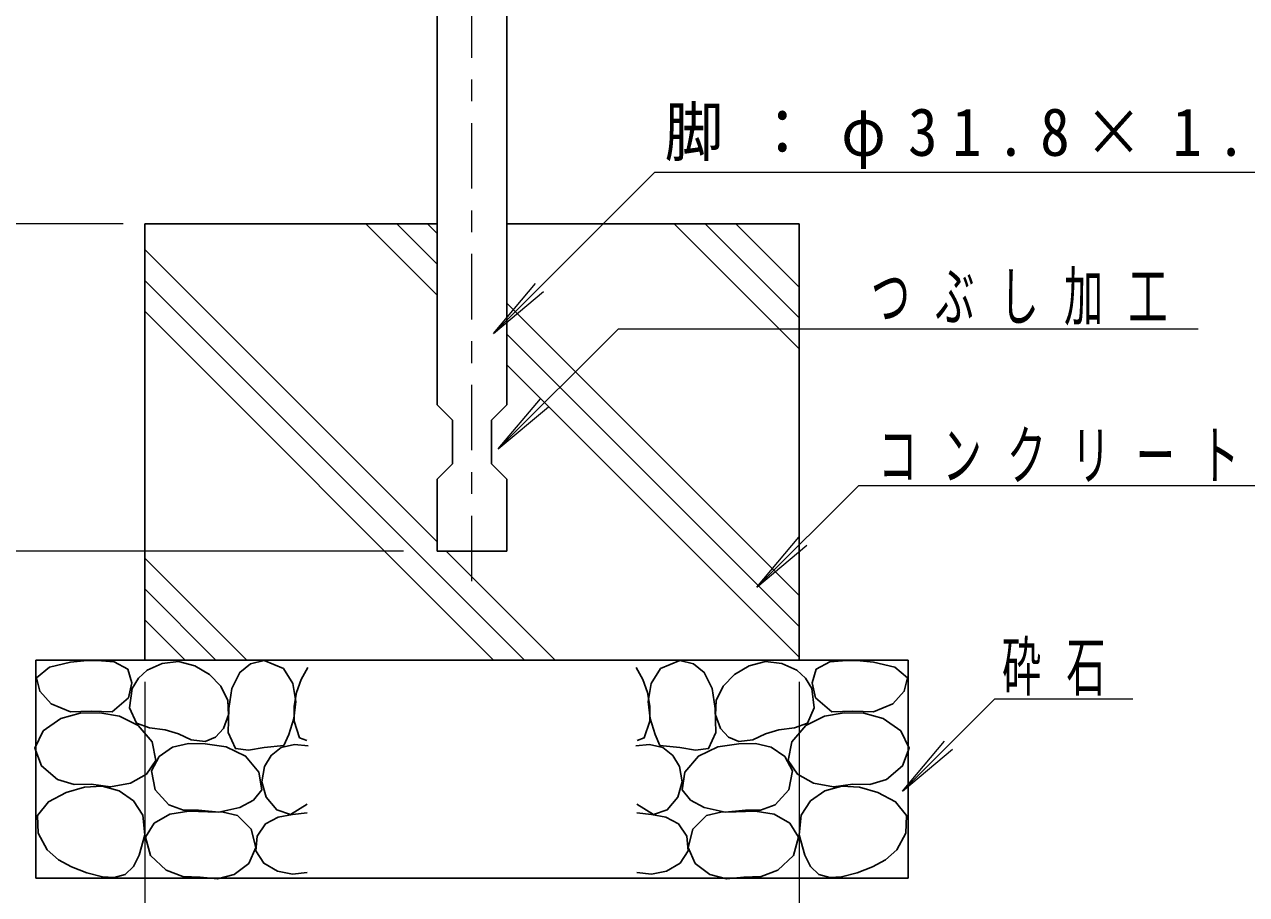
# Model space of a CAD drawing. Units: millimetres on the paper. Extents: x -385 to 0, y -5 to 267.
# Drawn here: x -123.1 to -67.1, y 62.6 to 102.5 of the extents above; entities that cross this region are included whole.
import ezdxf

# ---------------------------------------------------------------- set-up
doc = ezdxf.new("R2010")
doc.units = ezdxf.units.MM
doc.linetypes.add('USER2', pattern=[6, 3, -1, 1, -1])
doc.layers.add('LY_1', color=7, linetype='Continuous', lineweight=13)
doc.styles.add('ＭＳ ゴシック', font='')
doc.styles.get('ＭＳ ゴシック').set_extended_font_data('MS Gothic')

msp = doc.modelspace()

# ---------------------------------------------------------------- linework, layer by layer
at = {"layer": 'LY_1', "linetype": 'USER2'}
msp.add_line((-102.611, 76.956), (-102.611, 136.369), dxfattribs=at)
at = {"layer": 'LY_1', "lineweight": 25}
for p, q in [((-104.211, 85.036), (-104.211, 103.336)), ((-101.011, 85.036), (-101.011, 103.336)), ((-117.611, 73.336), (-117.611, 93.336)), ((-117.611, 93.336), (-104.211, 93.336)), ((-101.011, 93.336), (-87.611, 93.336)), ((-87.611, 73.336), (-87.611, 93.336)), ((-104.211, 85.036), (-103.511, 84.336)), ((-101.711, 84.336), (-101.011, 85.036)), ((-103.511, 82.336), (-103.511, 84.336)), ((-101.711, 82.336), (-101.711, 84.336)), ((-104.211, 81.636), (-103.511, 82.336)), ((-101.711, 82.336), (-101.011, 81.636)), ((-104.211, 78.336), (-104.211, 81.636)), ((-101.011, 78.336), (-101.011, 81.636)), ((-104.211, 78.336), (-101.011, 78.336)), ((-122.611, 63.336), (-122.611, 73.336)), ((-122.611, 73.336), (-82.611, 73.336)), ((-82.611, 63.336), (-82.611, 73.336)), ((-122.611, 63.336), (-82.611, 63.336))]:
    msp.add_line(p, q, dxfattribs=at)
at = {"layer": 'LY_1'}
for p, q in [((-94.226, 95.708), (-101.628, 88.305)), ((-94.226, 95.708), (-39.781, 95.708)), ((-118.611, 93.336), (-143.611, 93.336)), ((-107.479, 93.336), (-104.211, 90.069)), ((-106.064, 93.336), (-104.211, 91.483)), ((-104.65, 93.336), (-104.211, 92.897)), ((-93.336, 93.336), (-87.611, 87.611)), ((-91.922, 93.336), (-87.611, 89.025)), ((-90.508, 93.336), (-87.611, 90.439)), ((-117.611, 92.155), (-104.211, 78.755)), ((-117.611, 90.741), (-100.206, 73.336)), ((-101.628, 88.305), (-99.7, 90.604)), ((-101.628, 88.305), (-99.33, 90.234)), ((-101.011, 89.697), (-87.611, 76.297)), ((-117.611, 89.327), (-101.621, 73.336)), ((-95.896, 88.528), (-101.406, 83.018)), ((-101.011, 88.283), (-87.611, 74.883)), ((-95.896, 88.528), (-69.32, 88.528)), ((-101.011, 86.869), (-87.611, 73.469)), ((-101.406, 83.018), (-99.477, 85.316)), ((-101.406, 83.018), (-99.108, 84.947)), ((-84.876, 81.349), (-89.551, 76.674)), ((-84.876, 81.349), (-65.986, 81.349)), ((-89.551, 76.674), (-87.623, 78.972)), ((-89.551, 76.674), (-87.253, 78.602)), ((-105.751, 78.336), (-133.611, 78.336)), ((-117.611, 78.013), (-112.934, 73.336)), ((-103.792, 78.336), (-98.792, 73.336)), ((-117.611, 76.599), (-114.349, 73.336)), ((-117.611, 75.184), (-115.763, 73.336)), ((-117.611, 72.336), (-117.611, 52.336)), ((-87.611, 72.336), (-87.611, 52.336)), ((-78.643, 71.553), (-82.873, 67.324)), ((-78.643, 71.553), (-72.309, 71.553)), ((-82.873, 67.324), (-80.944, 69.622)), ((-82.873, 67.324), (-80.575, 69.252))]:
    msp.add_line(p, q, dxfattribs=at)
at = {"layer": 'LY_1', "lineweight": 25}
for points in [[(-120.077, 70.987), (-121.015, 70.963), (-121.911, 71.334), (-122.433, 71.911), (-122.58, 72.523), (-121.991, 73.017), (-121.019, 73.242), (-120.404, 73.304), (-119.805, 73.316), (-119.013, 73.249), (-118.392, 72.92), (-118.205, 72.301), (-118.368, 71.606), (-119.111, 70.962)], [(-115.493, 69.674), (-116.067, 69.948), (-116.683, 70.144), (-117.397, 70.228), (-117.996, 70.442), (-118.308, 71.149), (-118.194, 72.028), (-117.91, 72.51), (-117.5, 72.87), (-116.812, 73.185), (-116.063, 73.266), (-115.32, 73.079), (-114.651, 72.672), (-114.127, 72.138), (-113.808, 71.482), (-113.776, 70.822), (-114.006, 70.194), (-114.373, 69.805), (-114.849, 69.599)], [(-111.231, 69.426), (-112.148, 69.327), (-112.866, 69.213), (-113.461, 69.277), (-113.794, 70.01), (-113.759, 71.111), (-113.628, 72.035), (-113.263, 72.771), (-112.763, 73.159), (-112.148, 73.316), (-111.256, 72.944), (-110.823, 72.256), (-110.686, 71.433), (-110.774, 70.658), (-111.008, 69.921)], [(-93.991, 69.426), (-93.074, 69.327), (-92.356, 69.213), (-91.76, 69.277), (-91.428, 70.01), (-91.463, 71.111), (-91.594, 72.035), (-91.959, 72.771), (-92.458, 73.159), (-93.074, 73.316), (-93.966, 72.944), (-94.399, 72.256), (-94.536, 71.433), (-94.448, 70.658), (-94.214, 69.921)], [(-89.729, 69.674), (-89.155, 69.948), (-88.539, 70.144), (-87.825, 70.228), (-87.226, 70.442), (-86.914, 71.149), (-87.028, 72.028), (-87.312, 72.51), (-87.721, 72.87), (-88.41, 73.185), (-89.159, 73.266), (-89.901, 73.079), (-90.571, 72.672), (-91.095, 72.138), (-91.414, 71.482), (-91.446, 70.822), (-91.215, 70.194), (-90.849, 69.805), (-90.373, 69.599)], [(-85.144, 70.987), (-84.207, 70.963), (-83.311, 71.334), (-82.789, 71.911), (-82.642, 72.523), (-83.23, 73.017), (-84.203, 73.242), (-84.818, 73.304), (-85.417, 73.316), (-86.208, 73.249), (-86.829, 72.92), (-87.017, 72.301), (-86.854, 71.606), (-86.111, 70.962)], [(-120.077, 67.642), (-120.854, 67.629), (-121.614, 67.865), (-122.353, 68.487), (-122.654, 69.302), (-122.271, 70.092), (-121.465, 70.665), (-120.578, 70.908), (-119.681, 70.913), (-118.768, 70.762), (-117.921, 70.343), (-117.272, 69.593), (-117.104, 68.732), (-117.529, 68.109), (-118.268, 67.691), (-119.184, 67.521)], [(-85.144, 67.642), (-84.368, 67.629), (-83.608, 67.865), (-82.868, 68.487), (-82.568, 69.302), (-82.951, 70.092), (-83.757, 70.665), (-84.644, 70.908), (-85.541, 70.913), (-86.454, 70.762), (-87.3, 70.343), (-87.95, 69.593), (-88.118, 68.732), (-87.693, 68.109), (-86.953, 67.691), (-86.037, 67.521)], [(-115.146, 66.452), (-115.846, 66.461), (-116.509, 66.7), (-117.138, 67.387), (-117.302, 68.261), (-116.959, 68.91), (-116.336, 69.351), (-115.605, 69.517), (-114.849, 69.5), (-113.881, 69.361), (-112.991, 68.93), (-112.378, 68.201), (-112.247, 67.394), (-112.633, 66.908), (-113.263, 66.576), (-114.216, 66.368)], [(-90.075, 66.452), (-89.375, 66.461), (-88.713, 66.7), (-88.083, 67.387), (-87.92, 68.261), (-88.263, 68.91), (-88.886, 69.351), (-89.617, 69.517), (-90.373, 69.5), (-91.341, 69.361), (-92.231, 68.93), (-92.844, 68.201), (-92.975, 67.394), (-92.589, 66.908), (-91.959, 66.576), (-91.005, 66.368)], [(-119.557, 63.405), (-120.277, 63.577), (-120.969, 63.851), (-121.568, 64.18), (-122.084, 64.643), (-122.499, 65.408), (-122.53, 66.205), (-122.033, 66.841), (-121.217, 67.27), (-120.381, 67.512), (-119.563, 67.554), (-118.789, 67.344), (-118.132, 66.881), (-117.698, 66.229), (-117.612, 65.331), (-117.872, 64.396), (-118.133, 63.878), (-118.516, 63.504), (-119.019, 63.365)], [(-85.665, 63.405), (-84.944, 63.577), (-84.252, 63.851), (-83.653, 64.18), (-83.137, 64.643), (-82.722, 65.408), (-82.691, 66.205), (-83.189, 66.841), (-84.005, 67.27), (-84.841, 67.512), (-85.659, 67.554), (-86.433, 67.344), (-87.089, 66.881), (-87.523, 66.229), (-87.609, 65.331), (-87.35, 64.396), (-87.088, 63.878), (-86.706, 63.504), (-86.203, 63.365)], [(-115.072, 63.379), (-115.867, 63.41), (-116.633, 63.701), (-117.345, 64.378), (-117.575, 65.213), (-117.178, 65.855), (-116.46, 66.278), (-115.598, 66.407), (-114.725, 66.377), (-114.022, 66.366), (-113.362, 66.204), (-112.733, 65.589), (-112.52, 64.742), (-112.845, 64.011), (-113.511, 63.503), (-114.286, 63.31)], [(-90.15, 63.379), (-89.355, 63.41), (-88.589, 63.701), (-87.876, 64.378), (-87.647, 65.213), (-88.044, 65.855), (-88.762, 66.278), (-89.624, 66.407), (-90.497, 66.377), (-91.2, 66.366), (-91.86, 66.204), (-92.489, 65.589), (-92.702, 64.742), (-92.377, 64.011), (-91.711, 63.503), (-90.935, 63.31)]]:
    msp.add_lwpolyline(points, close=True, dxfattribs=at)
for points in [[(-110.141, 72.994), (-110.45, 72.443), (-110.661, 71.854), (-110.76, 71.221), (-110.76, 70.541), (-110.513, 69.773), (-110.191, 69.649)], [(-95.081, 72.994), (-94.772, 72.443), (-94.56, 71.854), (-94.462, 71.221), (-94.461, 70.541), (-94.709, 69.773), (-95.031, 69.649)], [(-110.166, 66.725), (-110.934, 66.254), (-111.567, 66.469), (-112.049, 67.047), (-112.243, 67.756), (-112.123, 68.459), (-111.816, 68.968), (-111.355, 69.327), (-110.746, 69.47), (-110.116, 69.401)], [(-95.056, 66.725), (-94.288, 66.254), (-93.655, 66.469), (-93.173, 67.047), (-92.979, 67.756), (-93.098, 68.459), (-93.406, 68.968), (-93.867, 69.327), (-94.476, 69.47), (-95.106, 69.401)], [(-110.166, 63.603), (-110.843, 63.523), (-111.529, 63.652), (-112.155, 64.02), (-112.52, 64.594), (-112.461, 65.263), (-112.074, 65.833), (-111.493, 66.129), (-110.835, 66.254), (-110.166, 66.328)], [(-95.056, 63.603), (-94.379, 63.523), (-93.693, 63.652), (-93.066, 64.02), (-92.702, 64.594), (-92.761, 65.263), (-93.148, 65.833), (-93.729, 66.129), (-94.387, 66.254), (-95.056, 66.328)]]:
    msp.add_lwpolyline(points, dxfattribs=at)

# ---------------------------------------------------------------- texts
at = {"layer": 'LY_1', "char_height": 2.199, "attachment_point": 7, "style": 'ＭＳ ゴシック'}
for s, insert in [('\\T1.5;\\W0.9;脚：φ31.8×1.6(メッキ鋼管)', (-93.781, 95.858)), ('\\T1.64;\\W0.6;つぶし加工', (-84.32, 88.678)), ('\\T1.64;\\W0.6;コンクリート', (-83.986, 81.499)), ('\\T1.64;\\W0.6;砕石', (-78.309, 71.703))]:
    msp.add_mtext(s, dxfattribs=dict(at, insert=insert))

doc.saveas('drawing.dxf')
